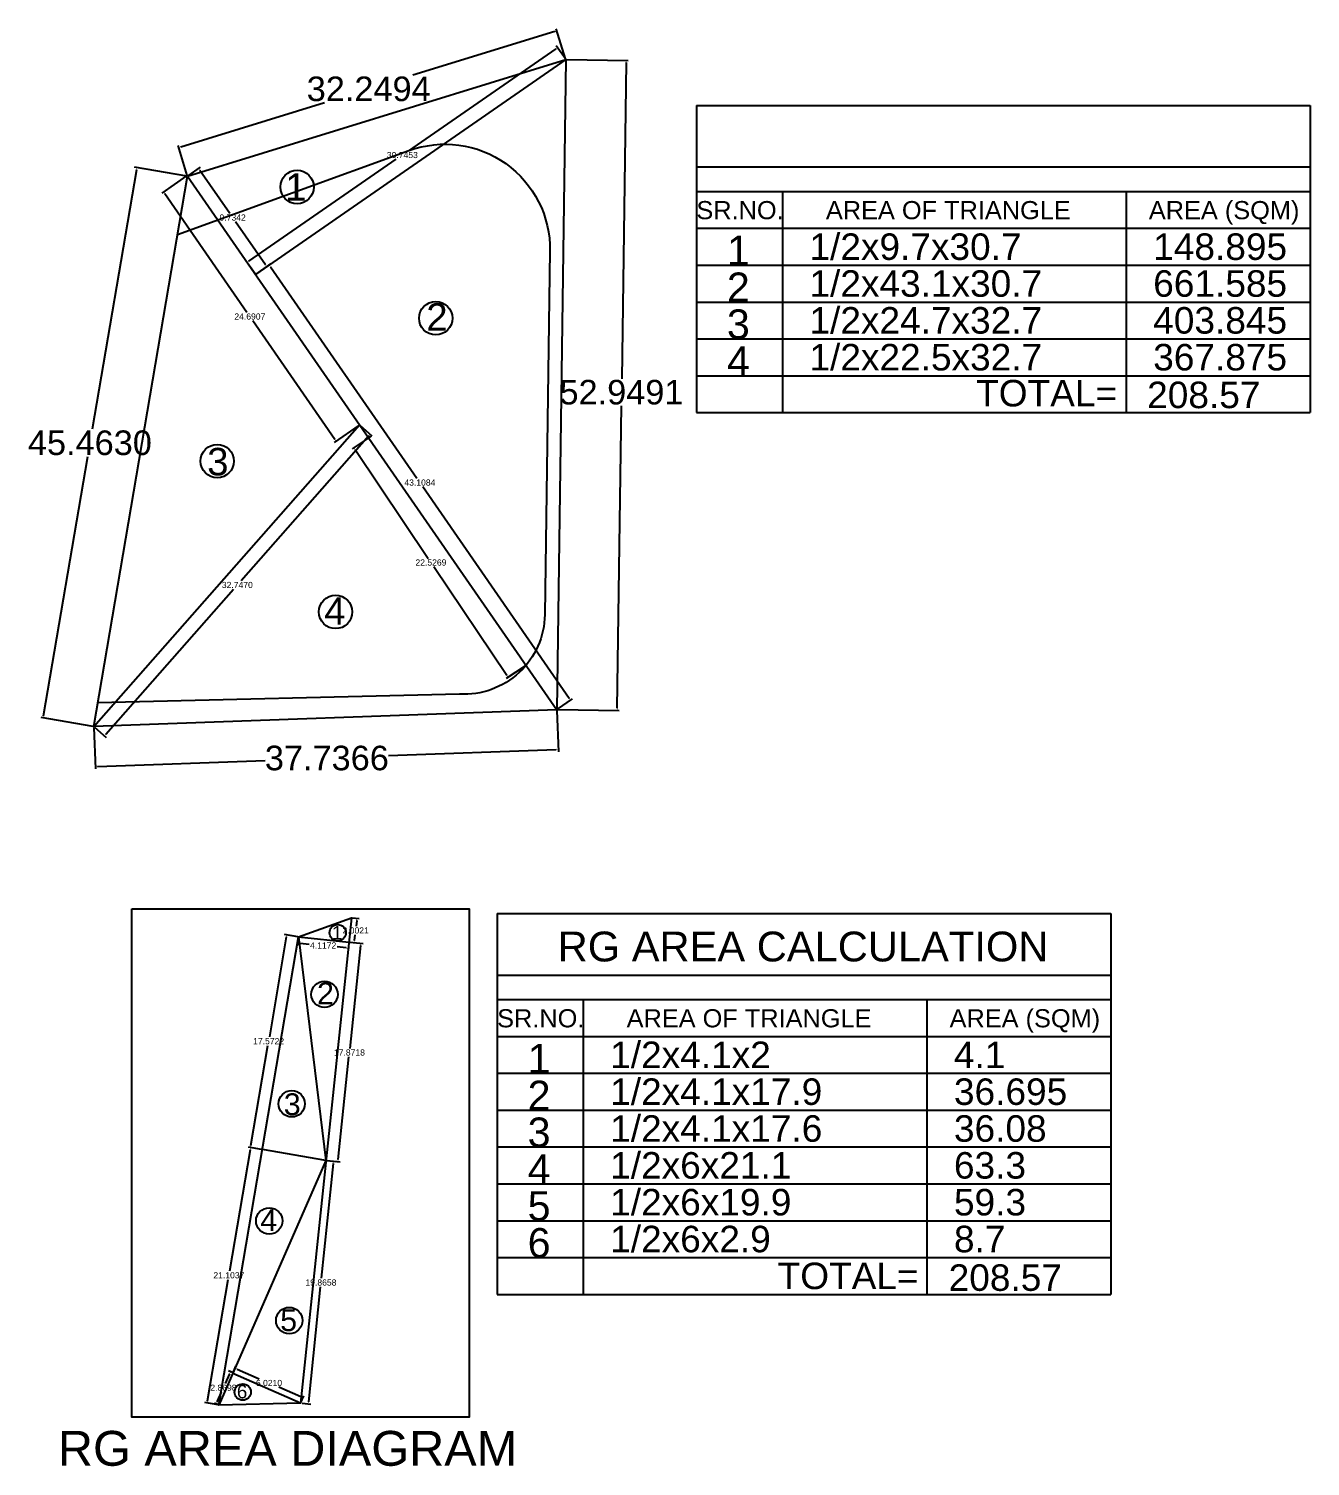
# Model space of a CAD drawing. Header units: millimetres. Extents: x 90 to 321, y 179 to 304.
# Drawn here: x 217.1 to 321.5, y 186.5 to 303.5 of the extents above; entities that cross this region are included whole.
import ezdxf

# ---------------------------------------------------------------- set-up
doc = ezdxf.new("R2010")
doc.units = ezdxf.units.MM
doc.styles.get("Standard").update_dxf_attribs({"font": 'arial.ttf'})
doc.dimstyles.get("Standard").update_dxf_attribs({"dimtxt": 0.18, "dimasz": 0.18, "dimexe": 0.18, "dimexo": 0.0625, "dimgap": 0.09, "dimtad": 0, "dimtih": 1, "dimtoh": 1, "dimdec": 4, "dimzin": 0, "dimdsep": 46, "dimtxsty": 'Standard', "dimcen": 0.09, "dimadec": 0, "dimazin": 0, "dimtfac": 1, "dimtdec": 4, "dimtofl": 0, "dimtmove": 0, "dimatfit": 3, "dimfxl": 1, "dimtolj": 1, "dimtzin": 0, "dimarcsym": 0})

# ---------------------------------------------------------------- blocks, each defined once
blk = doc.blocks.new('*D154')
at = {"color": 0, "lineweight": -2, "transparency": 16777216}
for p, q in [((239.08, 229.52), (239.01, 228.91)), ((239.21, 229.07), (239.94, 228.99)), ((242.95, 228.68), (242.21, 228.76)), ((243.17, 229.09), (243.11, 228.48))]:
    blk.add_line(p, q, dxfattribs=at)
at = {"color": 0, "transparency": 16777216}
for points in [[(239.21, 229.1), (239.21, 229.04), (239.03, 229.09)], [(242.95, 228.71), (242.94, 228.65), (243.13, 228.66)]]:
    blk.add_solid(points, dxfattribs=at)
at = {"layer": 'Defpoints', "color": 0, "transparency": 16777216}
for p in [(239.08, 229.58), (243.13, 228.66), (243.18, 229.15)]:
    blk.add_point(p, dxfattribs=at)
at = {"color": 0, "transparency": 16777216, "insert": (241.08, 228.88), "char_height": 0.5, "attachment_point": 5}
blk.add_mtext('\\A1;4.1172', dxfattribs=at)
blk = doc.blocks.new('*D155')
at = {"color": 0, "lineweight": -2, "transparency": 16777216}
for p, q in [((243.45, 231.13), (244.01, 231.07)), ((243.81, 230.91), (243.76, 230.44)), ((243.64, 229.28), (243.69, 229.75)), ((243.24, 229.14), (243.8, 229.08))]:
    blk.add_line(p, q, dxfattribs=at)
at = {"color": 0, "transparency": 16777216}
for points in [[(243.78, 230.92), (243.84, 230.91), (243.83, 231.09)], [(243.61, 229.28), (243.67, 229.28), (243.62, 229.1)]]:
    blk.add_solid(points, dxfattribs=at)
at = {"layer": 'Defpoints', "color": 0, "transparency": 16777216}
for p in [(243.39, 231.14), (243.83, 231.09), (243.18, 229.15)]:
    blk.add_point(p, dxfattribs=at)
at = {"color": 0, "transparency": 16777216, "insert": (243.73, 230.1), "char_height": 0.5, "attachment_point": 5}
blk.add_mtext('\\A1;2.0021', dxfattribs=at)
blk = doc.blocks.new('*D156')
at = {"color": 0, "lineweight": -2, "transparency": 16777216}
for p, q in [((243.24, 229.14), (244.33, 229.03)), ((244.13, 228.87), (243.25, 220.5)), ((242.3, 211.45), (243.18, 219.81)), ((241.37, 211.37), (242.46, 211.25))]:
    blk.add_line(p, q, dxfattribs=at)
at = {"color": 0, "transparency": 16777216}
for points in [[(244.1, 228.87), (244.16, 228.86), (244.15, 229.05)], [(242.27, 211.45), (242.33, 211.45), (242.28, 211.27)]]:
    blk.add_solid(points, dxfattribs=at)
at = {"layer": 'Defpoints', "color": 0, "transparency": 16777216}
for p in [(243.18, 229.15), (241.31, 211.37), (242.28, 211.27)]:
    blk.add_point(p, dxfattribs=at)
at = {"color": 0, "transparency": 16777216, "insert": (243.22, 220.16), "char_height": 0.5, "attachment_point": 5}
blk.add_mtext('\\A1;17.8718', dxfattribs=at)
blk = doc.blocks.new('*D157')
at = {"color": 0, "lineweight": -2, "transparency": 16777216}
for p, q in [((238.08, 229.57), (236.7, 221.43)), ((239.02, 229.59), (237.94, 229.77)), ((235.2, 212.6), (236.58, 220.74)), ((236.07, 212.27), (234.99, 212.45))]:
    blk.add_line(p, q, dxfattribs=at)
at = {"color": 0, "transparency": 16777216}
for points in [[(238.05, 229.57), (238.11, 229.56), (238.11, 229.74)], [(235.17, 212.6), (235.22, 212.59), (235.17, 212.42)]]:
    blk.add_solid(points, dxfattribs=at)
at = {"layer": 'Defpoints', "color": 0, "transparency": 16777216}
for p in [(238.11, 229.74), (239.08, 229.58), (236.14, 212.25)]:
    blk.add_point(p, dxfattribs=at)
at = {"color": 0, "transparency": 16777216, "insert": (236.64, 221.08), "char_height": 0.5, "attachment_point": 5}
blk.add_mtext('\\A1;17.5722', dxfattribs=at)
blk = doc.blocks.new('*D158')
at = {"color": 0, "lineweight": -2, "transparency": 16777216}
for p, q in [((233.75, 194.08), (233.98, 194.62)), ((234.08, 194.38), (235.88, 193.6)), ((239.26, 192.12), (237.46, 192.9)), ((239.26, 191.67), (239.5, 192.21))]:
    blk.add_line(p, q, dxfattribs=at)
at = {"color": 0, "transparency": 16777216}
for points in [[(234.09, 194.41), (234.06, 194.36), (233.91, 194.46)], [(239.27, 192.14), (239.25, 192.09), (239.43, 192.04)]]:
    blk.add_solid(points, dxfattribs=at)
at = {"layer": 'Defpoints', "color": 0, "transparency": 16777216}
for p in [(233.72, 194.02), (239.43, 192.04), (239.24, 191.61)]:
    blk.add_point(p, dxfattribs=at)
at = {"color": 0, "transparency": 16777216, "insert": (236.67, 193.25), "char_height": 0.5, "attachment_point": 5}
blk.add_mtext('\\A1;6.0210', dxfattribs=at)
blk = doc.blocks.new('*D159')
at = {"color": 0, "lineweight": -2, "transparency": 16777216}
for p, q in [((241.89, 211.13), (240.93, 201.78)), ((241.37, 211.37), (242.08, 211.3)), ((239.91, 191.73), (240.86, 201.09)), ((239.36, 191.6), (240.07, 191.53))]:
    blk.add_line(p, q, dxfattribs=at)
at = {"color": 0, "transparency": 16777216}
for points in [[(241.86, 211.14), (241.92, 211.13), (241.9, 211.31)], [(239.88, 191.73), (239.94, 191.73), (239.89, 191.55)]]:
    blk.add_solid(points, dxfattribs=at)
at = {"layer": 'Defpoints', "color": 0, "transparency": 16777216}
for p in [(241.31, 211.37), (241.9, 211.31), (239.3, 191.61)]:
    blk.add_point(p, dxfattribs=at)
at = {"color": 0, "transparency": 16777216, "insert": (240.9, 201.43), "char_height": 0.5, "attachment_point": 5}
blk.add_mtext('\\A1;19.8658', dxfattribs=at)
blk = doc.blocks.new('*D160')
at = {"color": 0, "lineweight": -2, "transparency": 16777216}
for p, q in [((233.46, 194.01), (233.11, 193.2)), ((233.69, 194.1), (233.37, 194.24)), ((232.45, 191.71), (232.81, 192.51)), ((232.54, 191.48), (232.22, 191.62))]:
    blk.add_line(p, q, dxfattribs=at)
at = {"color": 0, "transparency": 16777216}
for points in [[(233.43, 194.02), (233.49, 194), (233.53, 194.17)], [(232.43, 191.72), (232.48, 191.7), (232.38, 191.54)]]:
    blk.add_solid(points, dxfattribs=at)
at = {"layer": 'Defpoints', "color": 0, "transparency": 16777216}
for p in [(233.75, 194.08), (232.38, 191.54), (232.6, 191.45)]:
    blk.add_point(p, dxfattribs=at)
at = {"color": 0, "transparency": 16777216, "insert": (232.96, 192.86), "char_height": 0.5, "attachment_point": 5}
blk.add_mtext('\\A1;2.8698', dxfattribs=at)
blk = doc.blocks.new('*D161')
at = {"color": 0, "lineweight": -2, "transparency": 16777216}
for p, q in [((235.13, 212.24), (233.45, 202.36)), ((236.07, 212.27), (234.99, 212.45)), ((231.66, 191.79), (233.34, 201.67)), ((232.53, 191.46), (231.45, 191.65))]:
    blk.add_line(p, q, dxfattribs=at)
at = {"color": 0, "transparency": 16777216}
for points in [[(235.11, 212.25), (235.16, 212.24), (235.17, 212.42)], [(231.63, 191.8), (231.69, 191.79), (231.63, 191.62)]]:
    blk.add_solid(points, dxfattribs=at)
at = {"layer": 'Defpoints', "color": 0, "transparency": 16777216}
for p in [(235.17, 212.42), (236.14, 212.25), (232.6, 191.45)]:
    blk.add_point(p, dxfattribs=at)
at = {"color": 0, "transparency": 16777216, "insert": (233.4, 202.02), "char_height": 0.5, "attachment_point": 5}
blk.add_mtext('\\A1;21.1037', dxfattribs=at)
blk = doc.blocks.new('*D162')
at = {"color": 0, "lineweight": -2, "transparency": 16777216}
for p, q in [((259.95, 303.3), (248.39, 299.74)), ((260.83, 301.08), (260.07, 303.53)), ((229.48, 293.9), (241.18, 297.51)), ((230.01, 291.58), (229.26, 294.02))]:
    blk.add_line(p, q, dxfattribs=at)
at = {"color": 0, "transparency": 16777216}
for points in [[(259.95, 303.33), (259.96, 303.27), (260.13, 303.35)], [(229.47, 293.93), (229.49, 293.88), (229.31, 293.85)]]:
    blk.add_solid(points, dxfattribs=at)
at = {"layer": 'Defpoints', "color": 0, "transparency": 16777216}
for p in [(260.13, 303.35), (260.84, 301.02), (230.03, 291.52)]:
    blk.add_point(p, dxfattribs=at)
at = {"color": 0, "transparency": 16777216, "insert": (244.79, 298.62), "char_height": 2, "attachment_point": 5}
blk.add_mtext('\\A1;32.2494', dxfattribs=at)
blk = doc.blocks.new('*D163')
at = {"color": 0, "lineweight": -2, "transparency": 16777216}
for p, q in [((260.91, 301.02), (265.93, 300.95)), ((265.75, 300.77), (265.4, 275.03)), ((265.03, 248.19), (265.37, 272.81)), ((260.18, 248.08), (265.2, 248.01))]:
    blk.add_line(p, q, dxfattribs=at)
at = {"color": 0, "transparency": 16777216}
for points in [[(265.72, 300.77), (265.78, 300.77), (265.76, 300.95)], [(265, 248.19), (265.06, 248.19), (265.02, 248.01)]]:
    blk.add_solid(points, dxfattribs=at)
at = {"layer": 'Defpoints', "color": 0, "transparency": 16777216}
for p in [(260.84, 301.02), (260.11, 248.08), (265.02, 248.01)]:
    blk.add_point(p, dxfattribs=at)
at = {"color": 0, "transparency": 16777216, "insert": (265.38, 273.92), "char_height": 2, "attachment_point": 5}
blk.add_mtext('\\A1;52.9491', dxfattribs=at)
blk = doc.blocks.new('*D164')
at = {"color": 0, "lineweight": -2, "transparency": 16777216}
for p, q in [((260.12, 248.02), (260.24, 244.64)), ((222.4, 246.64), (222.53, 243.26)), ((260.05, 244.81), (246.39, 244.31)), ((222.7, 243.45), (236.36, 243.94))]:
    blk.add_line(p, q, dxfattribs=at)
at = {"color": 0, "transparency": 16777216}
for points in [[(260.05, 244.84), (260.05, 244.78), (260.23, 244.82)], [(222.7, 243.48), (222.7, 243.42), (222.52, 243.44)]]:
    blk.add_solid(points, dxfattribs=at)
at = {"layer": 'Defpoints', "color": 0, "transparency": 16777216}
for p in [(260.11, 248.08), (222.4, 246.7), (260.23, 244.82)]:
    blk.add_point(p, dxfattribs=at)
at = {"color": 0, "transparency": 16777216, "insert": (241.38, 244.13), "char_height": 2, "attachment_point": 5}
blk.add_mtext('\\A1;37.7366', dxfattribs=at)
blk = doc.blocks.new('*D114')
at = {"color": 0, "lineweight": -2, "transparency": 16777216}
for p, q in [((225.87, 292.04), (222.27, 270.91)), ((229.97, 291.53), (225.72, 292.25)), ((218.3, 247.58), (221.9, 268.69)), ((222.34, 246.71), (218.1, 247.43))]:
    blk.add_line(p, q, dxfattribs=at)
at = {"color": 0, "transparency": 16777216}
for points in [[(225.84, 292.05), (225.9, 292.04), (225.9, 292.22)], [(218.28, 247.59), (218.33, 247.58), (218.27, 247.4)]]:
    blk.add_solid(points, dxfattribs=at)
at = {"layer": 'Defpoints', "color": 0, "transparency": 16777216}
for p in [(230.03, 291.52), (218.27, 247.4), (222.4, 246.7)]:
    blk.add_point(p, dxfattribs=at)
at = {"color": 0, "transparency": 16777216, "insert": (222.08, 269.8), "char_height": 2, "attachment_point": 5}
blk.add_mtext('\\A1;45.4630', dxfattribs=at)
blk = doc.blocks.new('*D165')
at = {"color": 0, "lineweight": -2, "transparency": 16777216}
for p, q in [((260.81, 301.07), (260.07, 302.14)), ((260.02, 301.89), (248.03, 293.59)), ((235.04, 284.59), (247.04, 292.9)), ((235.53, 283.57), (234.79, 284.64))]:
    blk.add_line(p, q, dxfattribs=at)
at = {"color": 0, "transparency": 16777216}
for points in [[(260.01, 301.92), (260.04, 301.87), (260.17, 301.99)], [(235.03, 284.62), (235.06, 284.57), (234.9, 284.49)]]:
    blk.add_solid(points, dxfattribs=at)
at = {"layer": 'Defpoints', "color": 0, "transparency": 16777216}
for p in [(260.84, 301.02), (234.9, 284.49), (235.57, 283.52)]:
    blk.add_point(p, dxfattribs=at)
at = {"color": 0, "transparency": 16777216, "insert": (247.53, 293.24), "char_height": 0.5, "attachment_point": 5}
blk.add_mtext('\\A1;30.7453', dxfattribs=at)
blk = doc.blocks.new('*D166')
at = {"color": 0, "lineweight": -2, "transparency": 16777216}
for p, q in [((230.08, 291.56), (231.09, 292.26)), ((231.04, 292), (233.47, 288.5)), ((236.38, 284.3), (233.95, 287.81)), ((235.62, 283.55), (236.63, 284.25))]:
    blk.add_line(p, q, dxfattribs=at)
at = {"color": 0, "transparency": 16777216}
for points in [[(231.07, 292.02), (231.02, 291.99), (230.94, 292.15)], [(236.4, 284.32), (236.36, 284.28), (236.48, 284.15)]]:
    blk.add_solid(points, dxfattribs=at)
at = {"layer": 'Defpoints', "color": 0, "transparency": 16777216}
for p in [(230.03, 291.52), (235.57, 283.52), (236.48, 284.15)]:
    blk.add_point(p, dxfattribs=at)
at = {"color": 0, "transparency": 16777216, "insert": (233.71, 288.15), "char_height": 0.5, "attachment_point": 5}
blk.add_mtext('\\A1;9.7342', dxfattribs=at)
blk = doc.blocks.new('*D167')
at = {"color": 0, "lineweight": -2, "transparency": 16777216}
for p, q in [((235.62, 283.55), (236.84, 284.4)), ((236.79, 284.15), (248.72, 266.92)), ((261.13, 249), (249.2, 266.23)), ((260.16, 248.11), (261.38, 248.96))]:
    blk.add_line(p, q, dxfattribs=at)
at = {"color": 0, "transparency": 16777216}
for points in [[(236.82, 284.16), (236.77, 284.13), (236.69, 284.29)], [(261.16, 249.02), (261.11, 248.99), (261.23, 248.85)]]:
    blk.add_solid(points, dxfattribs=at)
at = {"layer": 'Defpoints', "color": 0, "transparency": 16777216}
for p in [(235.57, 283.52), (261.23, 248.85), (260.11, 248.08)]:
    blk.add_point(p, dxfattribs=at)
at = {"color": 0, "transparency": 16777216, "insert": (248.96, 266.57), "char_height": 0.5, "attachment_point": 5}
blk.add_mtext('\\A1;43.1084', dxfattribs=at)
blk = doc.blocks.new('*D168')
at = {"color": 0, "lineweight": -2, "transparency": 16777216}
for p, q in [((244.1, 271.23), (245.05, 270.39)), ((244.79, 270.38), (234.39, 258.57)), ((223.38, 246.08), (233.78, 257.88)), ((222.45, 246.66), (223.4, 245.82))]:
    blk.add_line(p, q, dxfattribs=at)
at = {"color": 0, "transparency": 16777216}
for points in [[(244.77, 270.4), (244.81, 270.36), (244.91, 270.51)], [(223.36, 246.1), (223.4, 246.06), (223.26, 245.94)]]:
    blk.add_solid(points, dxfattribs=at)
at = {"layer": 'Defpoints', "color": 0, "transparency": 16777216}
for p in [(244.05, 271.27), (222.4, 246.7), (223.26, 245.94)]:
    blk.add_point(p, dxfattribs=at)
at = {"color": 0, "transparency": 16777216, "insert": (234.09, 258.23), "char_height": 0.5, "attachment_point": 5}
blk.add_mtext('\\A1;32.7470', dxfattribs=at)
blk = doc.blocks.new('*D169')
at = {"color": 0, "lineweight": -2, "transparency": 16777216}
for p, q in [((244.99, 270.36), (243.43, 269.31)), ((243.68, 269.26), (249.63, 260.4)), ((256.04, 250.86), (250.09, 259.71)), ((257.56, 251.66), (255.99, 250.61))]:
    blk.add_line(p, q, dxfattribs=at)
at = {"color": 0, "transparency": 16777216}
for points in [[(243.7, 269.28), (243.65, 269.24), (243.58, 269.41)], [(256.07, 250.88), (256.02, 250.84), (256.14, 250.71)]]:
    blk.add_solid(points, dxfattribs=at)
at = {"layer": 'Defpoints', "color": 0, "transparency": 16777216}
for p in [(245.05, 270.39), (257.61, 251.69), (256.14, 250.71)]:
    blk.add_point(p, dxfattribs=at)
at = {"color": 0, "transparency": 16777216, "insert": (249.86, 260.06), "char_height": 0.5, "attachment_point": 5}
blk.add_mtext('\\A1;22.5269', dxfattribs=at)
blk = doc.blocks.new('*D170')
at = {"color": 0, "lineweight": -2, "transparency": 16777216}
for p, q in [((229.96, 291.54), (227.94, 290.15)), ((228.19, 290.1), (234.87, 280.44)), ((242.02, 270.09), (235.34, 279.75)), ((244, 271.24), (241.98, 269.84))]:
    blk.add_line(p, q, dxfattribs=at)
at = {"color": 0, "transparency": 16777216}
for points in [[(228.21, 290.12), (228.16, 290.08), (228.08, 290.25)], [(242.05, 270.11), (242, 270.07), (242.13, 269.94)]]:
    blk.add_solid(points, dxfattribs=at)
at = {"layer": 'Defpoints', "color": 0, "transparency": 16777216}
for p in [(230.01, 291.58), (244.05, 271.27), (242.13, 269.94)]:
    blk.add_point(p, dxfattribs=at)
at = {"color": 0, "transparency": 16777216, "insert": (235.11, 280.09), "char_height": 0.5, "attachment_point": 5}
blk.add_mtext('\\A1;24.6907', dxfattribs=at)

msp = doc.modelspace()

# ---------------------------------------------------------------- linework, layer by layer
for p, q in [((260.84483, 301.02227), (235.56926, 283.51747)), ((271.48247, 297.27458), (321.48247, 297.27458)), ((271.48247, 297.27458), (271.48247, 272.27458)), ((321.48247, 297.27458), (321.48247, 272.27458)), ((230.02713, 291.51988), (260.113, 248.07822)), ((271.48247, 292.27458), (321.48247, 292.27458)), ((271.48247, 290.27458), (321.48247, 290.27458)), ((278.48247, 290.27458), (278.48247, 272.27458)), ((306.48247, 290.27458), (306.48247, 272.27458)), ((271.48247, 287.27458), (321.48247, 287.27458)), ((271.48247, 284.27458), (321.48247, 284.27458)), ((271.48247, 281.27458), (321.48247, 281.27458)), ((271.48247, 278.27458), (321.48247, 278.27458)), ((271.48247, 275.27458), (321.48247, 275.27458)), ((271.48247, 272.27458), (321.48247, 272.27458)), ((222.40157, 246.70101), (244.05081, 271.27077)), ((255.25206, 231.46774), (305.25206, 231.46774)), ((255.25206, 231.46774), (255.25206, 200.46774)), ((305.25206, 231.46774), (305.25206, 200.46774)), ((239.08294, 229.57807), (241.31193, 211.37415)), ((239.08294, 229.57807), (243.17769, 229.14824)), ((255.25206, 226.46774), (305.25206, 226.46774)), ((255.25206, 224.46774), (305.25206, 224.46774)), ((262.25206, 224.46774), (262.25206, 200.46774)), ((290.25206, 224.46774), (290.25206, 200.46774)), ((255.25206, 221.46774), (305.25206, 221.46774)), ((255.25206, 218.46774), (305.25206, 218.46774)), ((255.25206, 215.46774), (305.25206, 215.46774)), ((241.31193, 211.37415), (236.13554, 212.25487)), ((255.25206, 212.46774), (305.25206, 212.46774)), ((241.31193, 211.37415), (232.59579, 191.45017)), ((255.25206, 209.46774), (305.25206, 209.46774)), ((255.25206, 206.46774), (305.25206, 206.46774)), ((255.25206, 203.46774), (305.25206, 203.46774)), ((255.25206, 200.46774), (305.25206, 200.46774)), ((239.23715, 191.6089), (233.72092, 194.02208))]:
    msp.add_line(p, q)
msp.add_lwpolyline([(230.02713, 291.51988), (260.84483, 301.02227), (260.113, 248.07822), (222.40157, 246.70101), (230.02713, 291.51988)])
msp.add_lwpolyline([(229.21862, 286.76788), (248.05966, 293.60304, -0.525946325), (259.55723, 285.43768), (259.13611, 255.81693, -0.426650542), (252.18852, 249.344), (222.73147, 248.63998)], format="xyb")
msp.add_lwpolyline([(225.50046, 231.86992), (252.97688, 231.86992), (252.97688, 190.46651), (225.50046, 190.46651)], close=True)
at = {"color": 114, "true_color": 0x139b48}
msp.add_lwpolyline([(239.08294, 229.57807), (243.3867, 231.13939), (239.23715, 191.6089), (232.59579, 191.45017), (239.08294, 229.57807)], dxfattribs=at)
for centre, radius in [((238.95692, 290.63954), 1.35886), ((250.24735, 279.95461), 1.35886), ((232.44838, 268.31954), 1.35886), ((242.08943, 256.03451), 1.35886), ((242.26304, 229.91326), 0.66477), ((241.19014, 224.89655), 1.07395), ((238.51996, 215.98499), 1.07395), ((236.68755, 206.44623), 1.07395), ((238.31774, 198.33419), 1.07395), ((234.52678, 192.50969), 0.66477)]:
    msp.add_circle(centre, radius)

# ---------------------------------------------------------------- texts
for s, height, p in [('1', 2.23939, (237.98684, 289.51998)), ('SR.NO.', 1.476778, (271.48247, 288.01801)), ('AREA OF TRIANGLE', 1.4767778, (282.02986, 288.01801)), ('AREA (SQM)', 1.476778, (308.33535, 288.01801)), ('1/2x9.7x30.7', 2.16, (280.68953, 284.70078)), ('148.895', 2.16, (308.68953, 284.70078)), ('1', 2.4, (273.96714, 284.27458)), ('2', 2.4, (273.96714, 281.27458)), ('1/2x43.1x30.7', 2.16, (280.68953, 281.70078)), ('661.585', 2.16, (308.68953, 281.70078)), ('2', 2.23939, (249.47804, 278.9365)), ('1/2x24.7x32.7', 2.16, (280.68953, 278.70078)), ('3', 2.4, (273.96714, 278.27458)), ('403.845', 2.16, (308.68953, 278.70078)), ('4', 2.4, (273.96714, 275.27458)), ('1/2x22.5x32.7', 2.16, (280.68953, 275.70078)), ('367.875', 2.16, (308.68953, 275.70078)), ('TOTAL=', 2.16, (294.267, 272.77121)), ('208.57', 2.16, (308.19709, 272.63027)), ('3', 2.23939, (231.6328, 267.15745)), ('4', 2.23939, (241.16575, 254.99903)), ('1', 1.09553, (241.78846, 229.36555)), ('RG AREA CALCULATION', 2.4289203, (260.18419, 227.57897)), ('2', 1.76986, (240.58212, 224.0919)), ('SR.NO.', 1.476778, (255.25206, 222.21117)), ('AREA OF TRIANGLE', 1.4767778, (265.79945, 222.21117)), ('AREA (SQM)', 1.476778, (292.10494, 222.21117)), ('1', 2.4, (257.73673, 218.46774)), ('1/2x4.1x2', 2.16, (264.45912, 218.89393)), ('4.1', 2.16, (292.45912, 218.89393)), ('2', 2.4, (257.73673, 215.46774)), ('1/2x4.1x17.9', 2.16, (264.45912, 215.89393)), ('36.695', 2.16, (292.45912, 215.89393)), ('3', 1.76986, (237.87539, 215.06655)), ('3', 2.4, (257.73673, 212.46774)), ('1/2x4.1x17.6', 2.16, (264.45912, 212.89393)), ('36.08', 2.16, (292.45912, 212.89393)), ('1/2x6x21.1', 2.16, (264.45912, 209.89393)), ('63.3', 2.16, (292.45912, 209.89393)), ('4', 2.4, (257.73673, 209.46774)), ('5', 2.4, (257.73673, 206.46774)), ('1/2x6x19.9', 2.16, (264.45912, 206.89393)), ('59.3', 2.16, (292.45912, 206.89393)), ('4', 1.76986, (235.95754, 205.62786)), ('1/2x6x2.9', 2.16, (264.45912, 203.89393)), ('8.7', 2.16, (292.45912, 203.89393)), ('6', 2.4, (257.73673, 203.46774)), ('TOTAL=', 2.16, (278.09863, 200.89393)), ('208.57', 2.16, (292.02871, 200.75299)), ('5', 1.76986, (237.58219, 197.47589)), ('6', 1.09553, (234.05177, 191.9978)), ('RG AREA DIAGRAM', 2.8355308, (219.47278, 186.5114))]:
    msp.add_text(s, height=height).set_placement(p)

# ---------------------------------------------------------------- dimensions: what is measured, and where the dimension line sits
for base, p1, p2, angle, picture, middle in [((260.12596, 303.35367), (230.02713, 291.51988), (260.84483, 301.02227), 17.1367251, '*D162', (244.78798, 298.62433)), ((265.02319, 248.01035), (260.84483, 301.02227), (260.113, 248.07822), 269.2080693, '*D163', (265.38135, 273.92144)), ((218.27452, 247.40319), (230.02713, 291.51988), (222.40157, 246.70101), 260.3440577, '*D114', (222.08463, 269.79693))]:
    dim = msp.add_linear_dim(base=base, p1=p1, p2=p2, angle=angle, dimstyle='Standard', override={"dimtxt": 2})
    dim.commit()
    dim.dimension.update_dxf_attribs({"geometry": picture, "text_midpoint": middle, "dimtype": 161})
at = {"color": 40, "true_color": 0xf8d731}
for p1, p2, distance, picture, middle in [((260.84483, 301.02227), (235.56926, 283.51747), -1.18149, '*D165', (247.53437, 293.24117)), ((230.00872, 291.5796), (244.05081, 271.27077), -2.3393, '*D170', (235.10562, 280.09478)), ((230.02713, 291.51988), (235.56926, 283.51747), 1.11121, '*D166', (233.71172, 288.15134)), ((235.56926, 283.51747), (260.113, 248.07822), 1.36299, '*D167', (248.96164, 266.57386)), ((244.050814, 271.270772), (222.401567, 246.701006), 1.146329, '*D168', (234.086271, 258.228042)), ((245.04595, 270.39393), (257.6082, 251.69497), -1.76809, '*D169', (249.85943, 260.05846))]:
    dim = msp.add_aligned_dim(p1=p1, p2=p2, distance=distance, dimstyle='Standard', override={"dimtxt": 0.5}, dxfattribs=at)
    dim.commit()
    dim.dimension.update_dxf_attribs({"geometry": picture, "text_midpoint": middle})
for p1, p2, distance, override, picture, middle in [((222.40157, 246.70101), (260.113, 248.07822), -3.26373, {"dimtxt": 2}, '*D164', (241.3764, 244.12806)), ((243.17769, 229.14824), (243.3867, 231.13939), -0.44639, {"dimtxt": 0.5}, '*D155', (243.72614, 230.09722)), ((236.135538, 212.254867), (239.08294, 229.578072), 0.984321, {"dimtxt": 0.5}, '*D157', (236.638863, 221.081571)), ((239.08294, 229.57807), (243.17769, 229.14824), -0.49034, {"dimtxt": 0.5}, '*D154', (241.07912, 228.8755)), ((243.177688, 229.148243), (241.311926, 211.374147), 0.976461, {"dimtxt": 0.5}, '*D156', (243.215932, 220.159255)), ((232.59579, 191.45017), (236.13554, 212.25487), 0.98432, {"dimtxt": 0.5}, '*D161', (233.39529, 202.01762)), ((239.30087, 191.61042), (241.31193, 211.37415), -0.59473, {"dimtxt": 0.5}, '*D159', (240.89807, 201.43208)), ((233.72092, 194.02208), (239.23715, 191.6089), 0.47405, {"dimtxt": 0.5}, '*D158', (236.66903, 193.2498)), ((233.74597, 194.07935), (232.59579, 191.45017), -0.23326, {"dimtxt": 0.5}, '*D160', (232.95718, 192.85825))]:
    dim = msp.add_aligned_dim(p1=p1, p2=p2, distance=distance, dimstyle='Standard', override=override)
    dim.commit()
    dim.dimension.update_dxf_attribs({"geometry": picture, "text_midpoint": middle})

doc.saveas('drawing.dxf')
